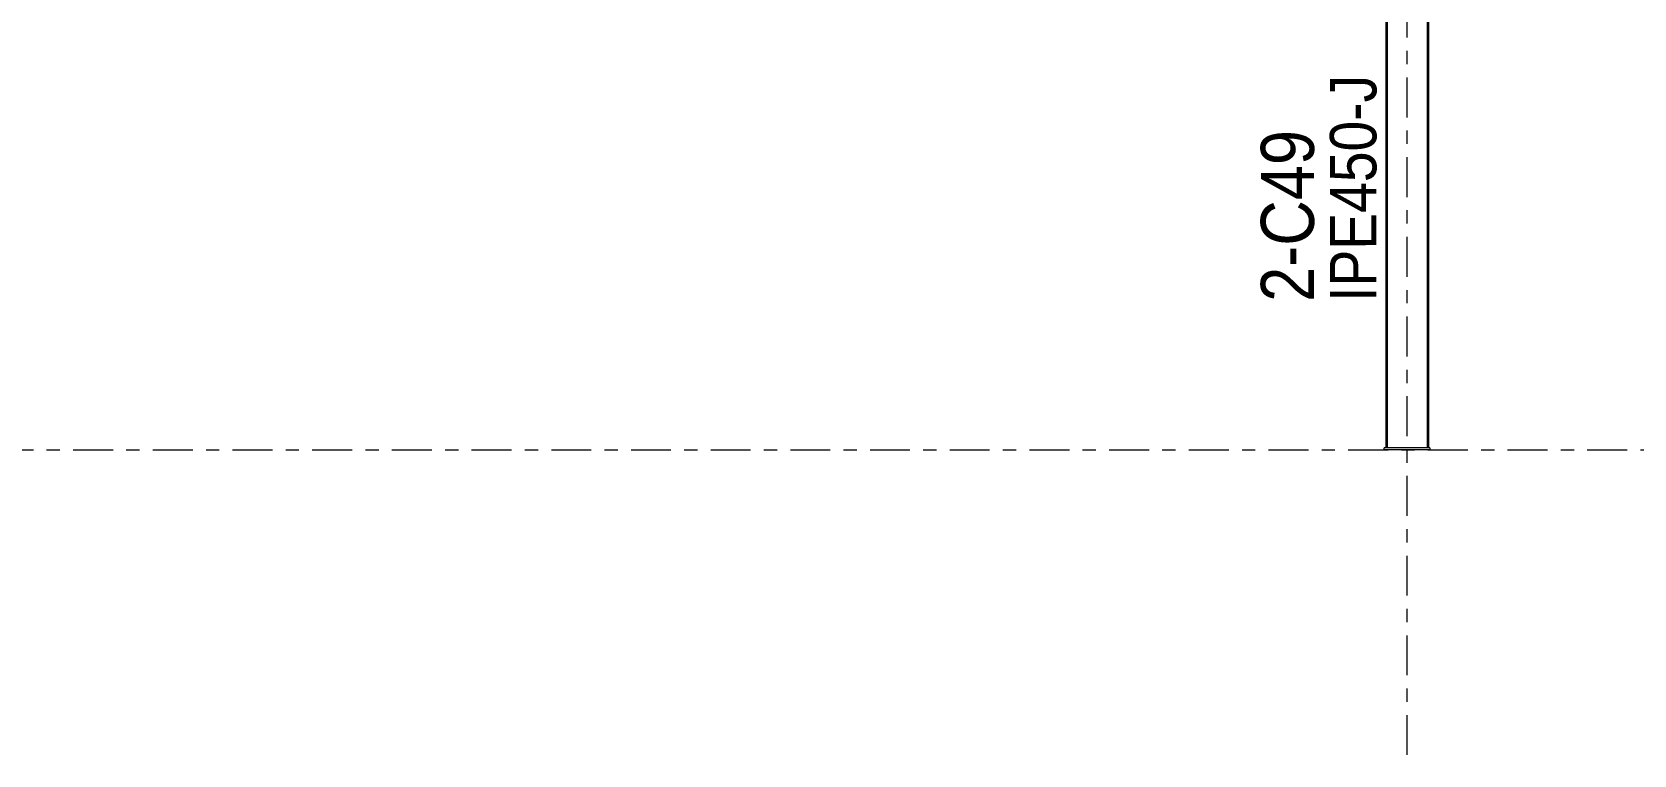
# Model space of a CAD drawing. Header units: millimetres. Extents: x -88 to 735, y -128 to 446.
# Drawn here: x 224.5 to 345.1, y 297.9 to 352.4 of the extents above; entities that cross this region are included whole.
import ezdxf

# ---------------------------------------------------------------- set-up
doc = ezdxf.new("R2010")
doc.units = ezdxf.units.MM
for name, pattern in [('XKITLINE00', [0]), ('XKITLINE02', [4, 2, -2]), ('XKITLINE03', [6, 3, -1, 1, -1])]:
    doc.linetypes.add(name, pattern=pattern)
for name, color, linetype, lineweight in [('Part', 2, 'Continuous', 0), ('PartMark', 7, 'Continuous', 0), ('S-grid', 1, 'Continuous', 0)]:
    doc.layers.add(name, color=color, linetype=linetype, lineweight=lineweight)
doc.styles.add('ARIAL', font='ARIAL.TTF')

# ---------------------------------------------------------------- blocks, each defined once
blk = doc.blocks.new('*A2059')
at = {"layer": 'S-grid', "color": 1, "linetype": 'XKITLINE03', "lineweight": 0}
blk.add_line((-48.41, 320.9), (573.76, 320.9), dxfattribs=at)
blk = doc.blocks.new('*A2460')
at = {"layer": 'S-grid', "color": 1, "linetype": 'XKITLINE03', "lineweight": 0}
for p, q in [((328.02, 395.32), (328.02, 425.06)), ((328.02, 297.94), (328.02, 385.57))]:
    blk.add_line(p, q, dxfattribs=at)
at = {"layer": 'S-grid', "color": 3, "style": 'ARIAL', "width": 0.85}
blk.add_text('X3', height=3, dxfattribs=at).set_placement((325.57, 426.06))
blk = doc.blocks.new('*A2462')
at = {"layer": 'Part', "color": 7, "linetype": 'XKITLINE02', "lineweight": 0}
for p, q in [((329.62, 385.02), (326.41, 382.48)), ((326.51, 356.58), (326.51, 356.51)), ((329.52, 356.58), (329.52, 356.51)), ((329.62, 321.05), (326.41, 321.05))]:
    blk.add_line(p, q, dxfattribs=at)
at = {"layer": 'Part', "color": 2, "linetype": 'XKITLINE00', "lineweight": 0}
for p, q in [((329.52, 384.94), (329.52, 356.58)), ((329.62, 385.02), (329.62, 321.05)), ((326.41, 382.48), (326.41, 321.05)), ((326.51, 382.56), (326.51, 356.58)), ((326.51, 356.51), (326.51, 321.05)), ((329.52, 356.51), (329.52, 321.05))]:
    blk.add_line(p, q, dxfattribs=at)
blk = doc.blocks.new('*A2513')
at = {"layer": 'Part', "color": 2, "linetype": 'XKITLINE00', "lineweight": 0}
for p, q in [((329.73, 321.05), (326.3, 321.05)), ((326.3, 320.9), (326.3, 321.05)), ((329.73, 320.9), (326.3, 320.9)), ((329.73, 321.05), (329.73, 320.9))]:
    blk.add_line(p, q, dxfattribs=at)
blk = doc.blocks.new('*A2710')
at = {"layer": 'PartMark', "color": 7, "style": 'ARIAL', "width": 0.85}
blk.add_text('IPE450-J', height=3.5, rotation=90.0002, dxfattribs=at).set_placement((325.71, 332.05))
at = {"layer": 'PartMark', "color": 3, "style": 'ARIAL', "width": 0.85}
blk.add_text('2-C49', height=4, rotation=90.0002, dxfattribs=at).set_placement((321.01, 332.05))

msp = doc.modelspace()

# ---------------------------------------------------------------- block references
at = {"lineweight": 0}
for name in ['*A2460', '*A2462', '*A2710', '*A2059', '*A2513']:
    msp.add_blockref(name, (0, 0), dxfattribs=at)

doc.saveas('drawing.dxf')
